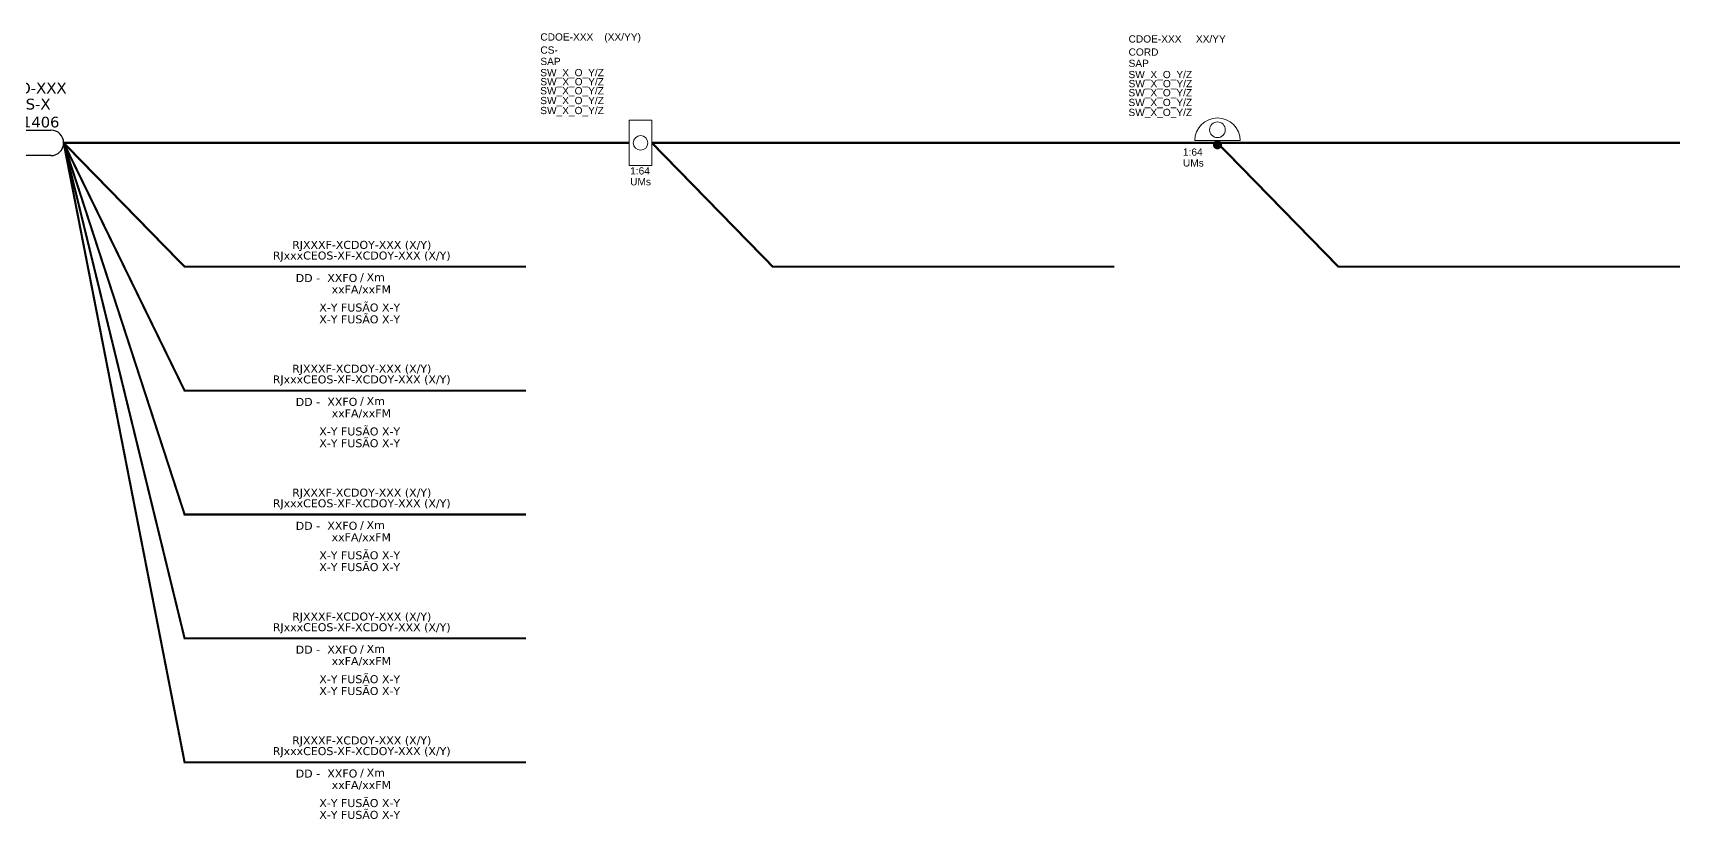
# Model space of a CAD drawing. Header units: millimetres. Extents: x 1115 to 3795, y 123 to 560.
# Drawn here: x 3022.1 to 3331, y 300.1 to 447.4 of the extents above; entities that cross this region are included whole.
import ezdxf
from ezdxf.enums import TextEntityAlignment as Align

# ---------------------------------------------------------------- set-up
doc = ezdxf.new("R2010")
doc.units = ezdxf.units.MM
doc.header["$LTSCALE"] = 0.1
doc.header["$MEASUREMENT"] = 0
for name, color, linetype, lineweight in [("20.0-LEGENDA DOS CDO'S", 1, 'Continuous', 0), ('20.1-CDO_INTERIOR', 1, 'Continuous', 0), ('20.2-CDO_POSTE', 1, 'Continuous', 5), ('40.1-ETIQUETAS', 1, 'Continuous', 20)]:
    doc.layers.add(name, color=color, linetype=linetype, lineweight=lineweight)
for name, color, linetype in [('20.3-CDO_CS', 1, 'Continuous'), ('20.4-CEO', 1, 'Continuous'), ('20.5-CABO EM DUTO', 1, 'Continuous')]:
    doc.layers.add(name, color=color, linetype=linetype)
doc.styles.add('ARIAL', font='arial.ttf')
doc.styles.add('siredit', font='verdana.ttf')

# ---------------------------------------------------------------- blocks, each defined once
blk = doc.blocks.new('ETIQUETA_RS5F')
at = {"layer": '40.1-ETIQUETAS', "color": 0, "style": 'siredit'}
blk.add_text('/', height=1.5, dxfattribs=at).set_placement((1.58, -1.95), align=Align.MIDDLE_RIGHT)
for tag, p in [('ETIQUETA_R_PRIMARIA', (1.21, 4.1)), ('ETIQUETA_R_SECUNDARIA', (1.21, 2.1)), ('F_ATIVAS/F_MORTAS', (1.14, -4.24))]:
    blk.add_attdef(tag, text='', height=1.5, dxfattribs=at).set_placement(p, align=Align.MIDDLE_CENTER)
for tag, p in [('TIPO_CABO', (-6.58, -2.12)), ('CAP_CABO', (0.4, -2.09))]:
    blk.add_attdef(tag, text='', height=1.5, dxfattribs=at).set_placement(p, align=Align.MIDDLE_RIGHT)
blk.add_attdef('METROS', text='', height=1.5, dxfattribs=at).set_placement((2.14, -1.95), align=Align.MIDDLE_LEFT)
for tag, p in [('FUSÃO_1', (0.85, -8.39)), ('FUSÃO_2', (0.85, -10.6)), ('FUSÃO_3', (0.85, -12.93)), ('FUSÃO_4', (0.85, -15.14)), ('FUSÃO_5', (0.85, -17.16))]:
    blk.add_attdef(tag, text='', height=1.5, dxfattribs=at).set_placement(p, align=Align.CENTER)
blk = doc.blocks.new('CEO_UN')
at = {"layer": '20.4-CEO', "color": 0}
for p, q in [((-9.11, 2.39), (-2.39, 2.39)), ((-2.39, -2.39), (-9.11, -2.39))]:
    blk.add_line(p, q, dxfattribs=at)
blk.add_lwpolyline([(-11.5, -2.89), (-11.5, 2.89)], dxfattribs=at)
for centre, start, end in [((-9.11, 0), 90, 270), ((-2.39, 0), 270, 90)]:
    blk.add_arc(centre, 2.39, start, end, dxfattribs=at)
at = {"layer": '20.4-CEO', "color": 7, "style": 'siredit'}
for tag, height, p in [('NOME?', 2.03, (-5.75, 10.27)), ('LOCAL?', 2.03, (-5.75, 7.27)), ('TIPO?', 2, (-9.11, 3.89))]:
    blk.add_attdef(tag, text='', height=height, dxfattribs=at).set_placement(p, align=Align.MIDDLE_CENTER)
blk.add_attdef('FIBRAS_RESERVA', text='', height=2.03, dxfattribs=at).set_placement((-5.75, -3.97), align=Align.TOP_CENTER)
blk = doc.blocks.new('PDO_PST')
at = {"color": 1}
blk.add_line((2.5, 0), (-2.5, 0), dxfattribs=at)
at = {"color": 1, "const_width": 0.5}
blk.add_lwpolyline([(-0.25, -0.46, 1), (0.25, -0.46, 1)], format="xyb", close=True, dxfattribs=at)
at = {"color": 1}
blk.add_circle((0, 1.19), 0.862, dxfattribs=at)
blk.add_arc((0, 0), 2.5, 0, 180, dxfattribs=at)
blk = doc.blocks.new('CDOE_POSTE 1')
at = {"layer": '20.2-CDO_POSTE', "color": 0, "linetype": 'Continuous', "xscale": 1.700328304346724, "yscale": 1.700328304346724, "zscale": 1.700328304346724, "rotation": 359.882008258618}
blk.add_blockref('PDO_PST', (0, 0.43), dxfattribs=at)
at = {"layer": "20.0-LEGENDA DOS CDO'S", "color": 0, "style": 'ARIAL'}
for tag, p in [('CDO_N', (-16.66, 12.71)), ('SAP', (-16.66, 8.13)), ('CORDOALHA', (-16.66, 10.26)), ('SPLITER_1', (-16.68, 6.03)), ('SPLITER_2', (-16.66, 4.33)), ('1:XX', (-6.47, -2.4)), ('UMS', (-6.47, -4.43))]:
    blk.add_attdef(tag, p, '', height=1.36, dxfattribs=at)
blk.add_attdef('FIBRAS_UTILIZADAS', text='', height=1.36, dxfattribs=at).set_placement((-1.24, 12.71), align=Align.CENTER)
blk = doc.blocks.new('CDOE_CS 1')
at = {"layer": '20.1-CDO_INTERIOR', "color": 0, "lineweight": 18}
blk.add_lwpolyline([(0, 4.25), (0, -4.25)], dxfattribs=at)
blk.add_lwpolyline([(4.25, -4.25), (4.25, 4.25), (0, 4.25), (0, -4.25)], close=True, dxfattribs=at)
blk.add_circle((2.12, 0), 1.36, dxfattribs=at)
at = {"layer": "20.0-LEGENDA DOS CDO'S", "color": 0, "style": 'ARIAL'}
for tag, p in [('CDO_N', (-16.65, 13.22)), ('SAP', (-16.65, 8.65)), ('CAIXA_SUBTERRANEA', (-16.65, 10.77)), ('SPLITER_1', (-16.67, 6.55)), ('SPLITER_2', (-16.65, 4.85)), ('1:XX', (0.18, -5.93)), ('UMS', (0.18, -7.95))]:
    blk.add_attdef(tag, p, '', height=1.36, dxfattribs=at)
blk.add_attdef('FIBRAS_UTILIZADAS', text='', height=1.36, dxfattribs=at).set_placement((-1.23, 13.22), align=Align.CENTER)

msp = doc.modelspace()

# ---------------------------------------------------------------- linework, layer by layer
at = {"layer": '20.5-CABO EM DUTO', "linetype": 'ByBlock'}
for points in [[(3114.55, 403.58, 0.4, 0.4, 0), (3050.54, 403.58, 0.4, 0.4, 0), (3027.87, 426.79, 0, 0, 0)], [(3114.55, 380.36, 0.4, 0.4, 0), (3050.54, 380.36, 0.4, 0.4, 0), (3050.54, 380.36, 0.4, 0.4, 0), (3027.87, 426.79, 0, 0, 0)], [(3114.55, 357.15, 0.4, 0.4, 0), (3050.54, 357.15, 0.4, 0.4, 0), (3027.87, 426.79, 0, 0, 0)], [(3224.8, 403.58, 0.4, 0.4, 0), (3160.78, 403.58, 0.4, 0.4, 0), (3138.11, 426.79, 0, 0, 0)], [(3330.79, 403.58, 0.4, 0.4, 0), (3266.78, 403.58, 0.4, 0.4, 0), (3244.11, 426.79, 0, 0, 0)]]:
    msp.add_lwpolyline(points, format="xyseb", dxfattribs=at)
at = {"layer": '20.5-CABO EM DUTO', "linetype": 'ByBlock', "ltscale": 0.12, "const_width": 0.4}
for points in [[(3114.55, 333.93), (3050.54, 333.93), (3050.54, 333.93), (3027.87, 426.79)], [(3114.55, 310.71), (3050.54, 310.71), (3050.54, 310.71), (3027.87, 426.79)]]:
    msp.add_lwpolyline(points, dxfattribs=at)
at = {"layer": '20.5-CABO EM DUTO', "linetype": 'ByBlock', "const_width": 0.4}
for points in [[(3027.87, 426.79), (3027.87, 426.79), (3133.87, 426.79)], [(3138.11, 426.79), (3138.11, 426.79), (3244.11, 426.79)], [(3244.11, 426.79), (3330.79, 426.79)]]:
    msp.add_lwpolyline(points, dxfattribs=at)

# ---------------------------------------------------------------- block references
at = {"layer": '20.2-CDO_POSTE'}
ref = msp.add_blockref('CDOE_POSTE 1', (3244.11, 426.79), dxfattribs=at)
ref.add_attrib('CDO_N', 'CDOE-XXX', (3227.45, 445.59), dxfattribs={"layer": "20.0-LEGENDA DOS CDO'S", "color": 0, "height": 1.36, "style": 'ARIAL'})
ref.add_attrib('FIBRAS_UTILIZADAS', 'XX/YY', dxfattribs={"layer": "20.0-LEGENDA DOS CDO'S", "color": 0, "height": 1.36, "style": 'ARIAL'}).set_placement((3242.87, 445.59), align=Align.CENTER)
ref.add_attrib('CORDOALHA', 'CORD', (3227.45, 443.14), dxfattribs={"layer": "20.0-LEGENDA DOS CDO'S", "color": 0, "height": 1.36, "style": 'ARIAL'})
ref.add_attrib('SAP', 'SAP', (3227.45, 441.02), dxfattribs={"layer": "20.0-LEGENDA DOS CDO'S", "color": 0, "height": 1.36, "style": 'ARIAL'})
ref.add_attrib('1:XX', '1:64', (3237.64, 424.39), dxfattribs={"layer": "20.0-LEGENDA DOS CDO'S", "color": 0, "height": 1.36, "style": 'ARIAL'})
ref.add_attrib('UMS', 'UMs', (3237.64, 422.36), dxfattribs={"layer": "20.0-LEGENDA DOS CDO'S", "color": 0, "height": 1.36, "style": 'ARIAL'})
ref.add_attrib('SPLITER_1', 'SW_X_O_Y/Z', (3227.43, 438.92), dxfattribs={"layer": "20.0-LEGENDA DOS CDO'S", "color": 0, "height": 1.36, "style": 'ARIAL'})
ref.add_attrib('SPLITER_2', 'SW_X_O_Y/Z', (3227.45, 437.22), dxfattribs={"layer": "20.0-LEGENDA DOS CDO'S", "color": 0, "height": 1.36, "style": 'ARIAL'})
ref.add_attrib('SPLITER_3', 'SW_X_O_Y/Z', (3227.43, 435.52), dxfattribs={"layer": "20.0-LEGENDA DOS CDO'S", "color": 0, "height": 1.36, "style": 'ARIAL'})
ref.add_attrib('SPLITER_4', 'SW_X_O_Y/Z', (3227.43, 433.69), dxfattribs={"layer": "20.0-LEGENDA DOS CDO'S", "color": 0, "height": 1.36, "style": 'ARIAL'})
ref.add_attrib('SPLITER_5', 'SW_X_O_Y/Z', (3227.43, 431.82), dxfattribs={"layer": "20.0-LEGENDA DOS CDO'S", "color": 0, "height": 1.36, "style": 'ARIAL'})
at = {"layer": '20.3-CDO_CS'}
ref = msp.add_blockref('CDOE_CS 1', (3133.87, 426.79), dxfattribs=at)
ref.add_attrib('CDO_N', 'CDOE-XXX', (3117.21, 445.96), dxfattribs={"layer": "20.0-LEGENDA DOS CDO'S", "color": 0, "height": 1.36, "style": 'ARIAL'})
ref.add_attrib('FIBRAS_UTILIZADAS', '(XX/YY)', dxfattribs={"layer": "20.0-LEGENDA DOS CDO'S", "color": 0, "height": 1.36, "style": 'ARIAL'}).set_placement((3132.63, 445.96), align=Align.CENTER)
ref.add_attrib('CAIXA_SUBTERRANEA', 'CS-', (3117.21, 443.51), dxfattribs={"layer": "20.0-LEGENDA DOS CDO'S", "color": 0, "height": 1.36, "style": 'ARIAL'})
ref.add_attrib('SAP', 'SAP', (3117.21, 441.38), dxfattribs={"layer": "20.0-LEGENDA DOS CDO'S", "color": 0, "height": 1.36, "style": 'ARIAL'})
ref.add_attrib('1:XX', '1:64', (3134.04, 420.87), dxfattribs={"layer": "20.0-LEGENDA DOS CDO'S", "color": 0, "height": 1.36, "style": 'ARIAL'})
ref.add_attrib('UMS', 'UMs', (3134.04, 418.84), dxfattribs={"layer": "20.0-LEGENDA DOS CDO'S", "color": 0, "height": 1.36, "style": 'ARIAL'})
ref.add_attrib('SPLITER_1', 'SW_X_O_Y/Z', (3117.19, 439.28), dxfattribs={"layer": "20.0-LEGENDA DOS CDO'S", "color": 0, "height": 1.36, "style": 'ARIAL'})
ref.add_attrib('SPLITER_2', 'SW_X_O_Y/Z', (3117.21, 437.58), dxfattribs={"layer": "20.0-LEGENDA DOS CDO'S", "color": 0, "height": 1.36, "style": 'ARIAL'})
ref.add_attrib('SPLITER_3', 'SW_X_O_Y/Z', (3117.19, 435.88), dxfattribs={"layer": "20.0-LEGENDA DOS CDO'S", "color": 0, "height": 1.36, "style": 'ARIAL'})
ref.add_attrib('SPLITER_4', 'SW_X_O_Y/Z', (3117.19, 434.05), dxfattribs={"layer": "20.0-LEGENDA DOS CDO'S", "color": 0, "height": 1.36, "style": 'ARIAL'})
ref.add_attrib('SPLITER_5', 'SW_X_O_Y/Z', (3117.19, 432.18), dxfattribs={"layer": "20.0-LEGENDA DOS CDO'S", "color": 0, "height": 1.36, "style": 'ARIAL'})
at = {"layer": '20.4-CEO'}
ref = msp.add_blockref('CEO_UN', (3027.87, 426.79), dxfattribs=at)
ref.add_attrib('NOME?', 'CEO-XXX', dxfattribs={"color": 7, "height": 2.028, "style": 'siredit'}).set_placement((3022.12, 437.06), align=Align.MIDDLE_CENTER)
ref.add_attrib('LOCAL?', 'CS-X', dxfattribs={"color": 7, "height": 2.028, "style": 'siredit'}).set_placement((3022.12, 434.06), align=Align.MIDDLE_CENTER)
ref.add_attrib('TIPO?', 'SAP 321406', dxfattribs={"color": 7, "height": 2, "style": 'siredit'}).set_placement((3018.76, 430.69), align=Align.MIDDLE_CENTER)
at = {"layer": '40.1-ETIQUETAS'}
ref = msp.add_blockref('ETIQUETA_RS5F', (3082.54, 403.58), dxfattribs=at)
ref.add_attrib('ETIQUETA_R_PRIMARIA', 'RJXXXF-XCDOY-XXX (X/Y)', dxfattribs={"color": 0, "height": 1.5, "style": 'siredit'}).set_placement((3083.73, 407.68), align=Align.MIDDLE_CENTER)
ref.add_attrib('ETIQUETA_R_SECUNDARIA', 'RJxxxCEOS-XF-XCDOY-XXX (X/Y)', dxfattribs={"color": 0, "height": 1.5, "style": 'siredit'}).set_placement((3083.73, 405.68), align=Align.MIDDLE_CENTER)
ref.add_attrib('TIPO_CABO', 'DD -', dxfattribs={"color": 0, "height": 1.5, "style": 'siredit'}).set_placement((3075.93, 401.46), align=Align.MIDDLE_RIGHT)
ref.add_attrib('CAP_CABO', 'XXFO', dxfattribs={"color": 0, "height": 1.5, "style": 'siredit'}).set_placement((3082.91, 401.48), align=Align.MIDDLE_RIGHT)
ref.add_attrib('METROS', 'Xm', dxfattribs={"color": 0, "height": 1.5, "style": 'siredit'}).set_placement((3084.65, 401.62), align=Align.MIDDLE_LEFT)
ref.add_attrib('F_ATIVAS/F_MORTAS', 'xxFA/xxFM', dxfattribs={"color": 0, "height": 1.5, "style": 'siredit'}).set_placement((3083.65, 399.33), align=Align.MIDDLE_CENTER)
ref.add_attrib('FUSÃO_1', 'X-Y FUSÃO X-Y', dxfattribs={"color": 0, "height": 1.5, "style": 'siredit'}).set_placement((3083.36, 395.19), align=Align.CENTER)
ref.add_attrib('FUSÃO_2', 'X-Y FUSÃO X-Y', dxfattribs={"color": 0, "height": 1.5, "style": 'siredit'}).set_placement((3083.36, 392.98), align=Align.CENTER)
ref = msp.add_blockref('ETIQUETA_RS5F', (3082.54, 380.36), dxfattribs=at)
ref.add_attrib('ETIQUETA_R_PRIMARIA', 'RJXXXF-XCDOY-XXX (X/Y)', dxfattribs={"color": 0, "height": 1.5, "style": 'siredit'}).set_placement((3083.73, 384.47), align=Align.MIDDLE_CENTER)
ref.add_attrib('ETIQUETA_R_SECUNDARIA', 'RJxxxCEOS-XF-XCDOY-XXX (X/Y)', dxfattribs={"color": 0, "height": 1.5, "style": 'siredit'}).set_placement((3083.73, 382.47), align=Align.MIDDLE_CENTER)
ref.add_attrib('TIPO_CABO', 'DD -', dxfattribs={"color": 0, "height": 1.5, "style": 'siredit'}).set_placement((3075.93, 378.25), align=Align.MIDDLE_RIGHT)
ref.add_attrib('CAP_CABO', 'XXFO', dxfattribs={"color": 0, "height": 1.5, "style": 'siredit'}).set_placement((3082.91, 378.27), align=Align.MIDDLE_RIGHT)
ref.add_attrib('METROS', 'Xm', dxfattribs={"color": 0, "height": 1.5, "style": 'siredit'}).set_placement((3084.66, 378.41), align=Align.MIDDLE_LEFT)
ref.add_attrib('F_ATIVAS/F_MORTAS', 'xxFA/xxFM', dxfattribs={"color": 0, "height": 1.5, "style": 'siredit'}).set_placement((3083.66, 376.12), align=Align.MIDDLE_CENTER)
ref.add_attrib('FUSÃO_1', 'X-Y FUSÃO X-Y', dxfattribs={"color": 0, "height": 1.5, "style": 'siredit'}).set_placement((3083.36, 371.97), align=Align.CENTER)
ref.add_attrib('FUSÃO_2', 'X-Y FUSÃO X-Y', dxfattribs={"color": 0, "height": 1.5, "style": 'siredit'}).set_placement((3083.36, 369.76), align=Align.CENTER)
ref = msp.add_blockref('ETIQUETA_RS5F', (3082.54, 357.15), dxfattribs=at)
ref.add_attrib('ETIQUETA_R_PRIMARIA', 'RJXXXF-XCDOY-XXX (X/Y)', dxfattribs={"color": 0, "height": 1.5, "style": 'siredit'}).set_placement((3083.73, 361.25), align=Align.MIDDLE_CENTER)
ref.add_attrib('ETIQUETA_R_SECUNDARIA', 'RJxxxCEOS-XF-XCDOY-XXX (X/Y)', dxfattribs={"color": 0, "height": 1.5, "style": 'siredit'}).set_placement((3083.73, 359.25), align=Align.MIDDLE_CENTER)
ref.add_attrib('TIPO_CABO', 'DD -', dxfattribs={"color": 0, "height": 1.5, "style": 'siredit'}).set_placement((3075.93, 355.03), align=Align.MIDDLE_RIGHT)
ref.add_attrib('CAP_CABO', 'XXFO', dxfattribs={"color": 0, "height": 1.5, "style": 'siredit'}).set_placement((3082.91, 355.05), align=Align.MIDDLE_RIGHT)
ref.add_attrib('METROS', 'Xm', dxfattribs={"color": 0, "height": 1.5, "style": 'siredit'}).set_placement((3084.65, 355.19), align=Align.MIDDLE_LEFT)
ref.add_attrib('F_ATIVAS/F_MORTAS', 'xxFA/xxFM', dxfattribs={"color": 0, "height": 1.5, "style": 'siredit'}).set_placement((3083.65, 352.9), align=Align.MIDDLE_CENTER)
ref.add_attrib('FUSÃO_1', 'X-Y FUSÃO X-Y', dxfattribs={"color": 0, "height": 1.5, "style": 'siredit'}).set_placement((3083.36, 348.76), align=Align.CENTER)
ref.add_attrib('FUSÃO_2', 'X-Y FUSÃO X-Y', dxfattribs={"color": 0, "height": 1.5, "style": 'siredit'}).set_placement((3083.36, 346.55), align=Align.CENTER)
ref = msp.add_blockref('ETIQUETA_RS5F', (3082.54, 333.93), dxfattribs=at)
ref.add_attrib('ETIQUETA_R_PRIMARIA', 'RJXXXF-XCDOY-XXX (X/Y)', dxfattribs={"color": 0, "height": 1.5, "style": 'siredit'}).set_placement((3083.73, 338.03), align=Align.MIDDLE_CENTER)
ref.add_attrib('ETIQUETA_R_SECUNDARIA', 'RJxxxCEOS-XF-XCDOY-XXX (X/Y)', dxfattribs={"color": 0, "height": 1.5, "style": 'siredit'}).set_placement((3083.73, 336.03), align=Align.MIDDLE_CENTER)
ref.add_attrib('TIPO_CABO', 'DD -', dxfattribs={"color": 0, "height": 1.5, "style": 'siredit'}).set_placement((3075.93, 331.82), align=Align.MIDDLE_RIGHT)
ref.add_attrib('CAP_CABO', 'XXFO', dxfattribs={"color": 0, "height": 1.5, "style": 'siredit'}).set_placement((3082.91, 331.84), align=Align.MIDDLE_RIGHT)
ref.add_attrib('METROS', 'Xm', dxfattribs={"color": 0, "height": 1.5, "style": 'siredit'}).set_placement((3084.66, 331.98), align=Align.MIDDLE_LEFT)
ref.add_attrib('F_ATIVAS/F_MORTAS', 'xxFA/xxFM', dxfattribs={"color": 0, "height": 1.5, "style": 'siredit'}).set_placement((3083.66, 329.69), align=Align.MIDDLE_CENTER)
ref.add_attrib('FUSÃO_1', 'X-Y FUSÃO X-Y', dxfattribs={"color": 0, "height": 1.5, "style": 'siredit'}).set_placement((3083.36, 325.54), align=Align.CENTER)
ref.add_attrib('FUSÃO_2', 'X-Y FUSÃO X-Y', dxfattribs={"color": 0, "height": 1.5, "style": 'siredit'}).set_placement((3083.36, 323.33), align=Align.CENTER)
ref = msp.add_blockref('ETIQUETA_RS5F', (3082.54, 310.71), dxfattribs=at)
ref.add_attrib('ETIQUETA_R_PRIMARIA', 'RJXXXF-XCDOY-XXX (X/Y)', dxfattribs={"color": 0, "height": 1.5, "style": 'siredit'}).set_placement((3083.73, 314.82), align=Align.MIDDLE_CENTER)
ref.add_attrib('ETIQUETA_R_SECUNDARIA', 'RJxxxCEOS-XF-XCDOY-XXX (X/Y)', dxfattribs={"color": 0, "height": 1.5, "style": 'siredit'}).set_placement((3083.73, 312.82), align=Align.MIDDLE_CENTER)
ref.add_attrib('TIPO_CABO', 'DD -', dxfattribs={"color": 0, "height": 1.5, "style": 'siredit'}).set_placement((3075.93, 308.6), align=Align.MIDDLE_RIGHT)
ref.add_attrib('CAP_CABO', 'XXFO', dxfattribs={"color": 0, "height": 1.5, "style": 'siredit'}).set_placement((3082.91, 308.62), align=Align.MIDDLE_RIGHT)
ref.add_attrib('METROS', 'Xm', dxfattribs={"color": 0, "height": 1.5, "style": 'siredit'}).set_placement((3084.66, 308.76), align=Align.MIDDLE_LEFT)
ref.add_attrib('F_ATIVAS/F_MORTAS', 'xxFA/xxFM', dxfattribs={"color": 0, "height": 1.5, "style": 'siredit'}).set_placement((3083.66, 306.47), align=Align.MIDDLE_CENTER)
ref.add_attrib('FUSÃO_1', 'X-Y FUSÃO X-Y', dxfattribs={"color": 0, "height": 1.5, "style": 'siredit'}).set_placement((3083.36, 302.33), align=Align.CENTER)
ref.add_attrib('FUSÃO_2', 'X-Y FUSÃO X-Y', dxfattribs={"color": 0, "height": 1.5, "style": 'siredit'}).set_placement((3083.36, 300.12), align=Align.CENTER)

doc.saveas('drawing.dxf')
